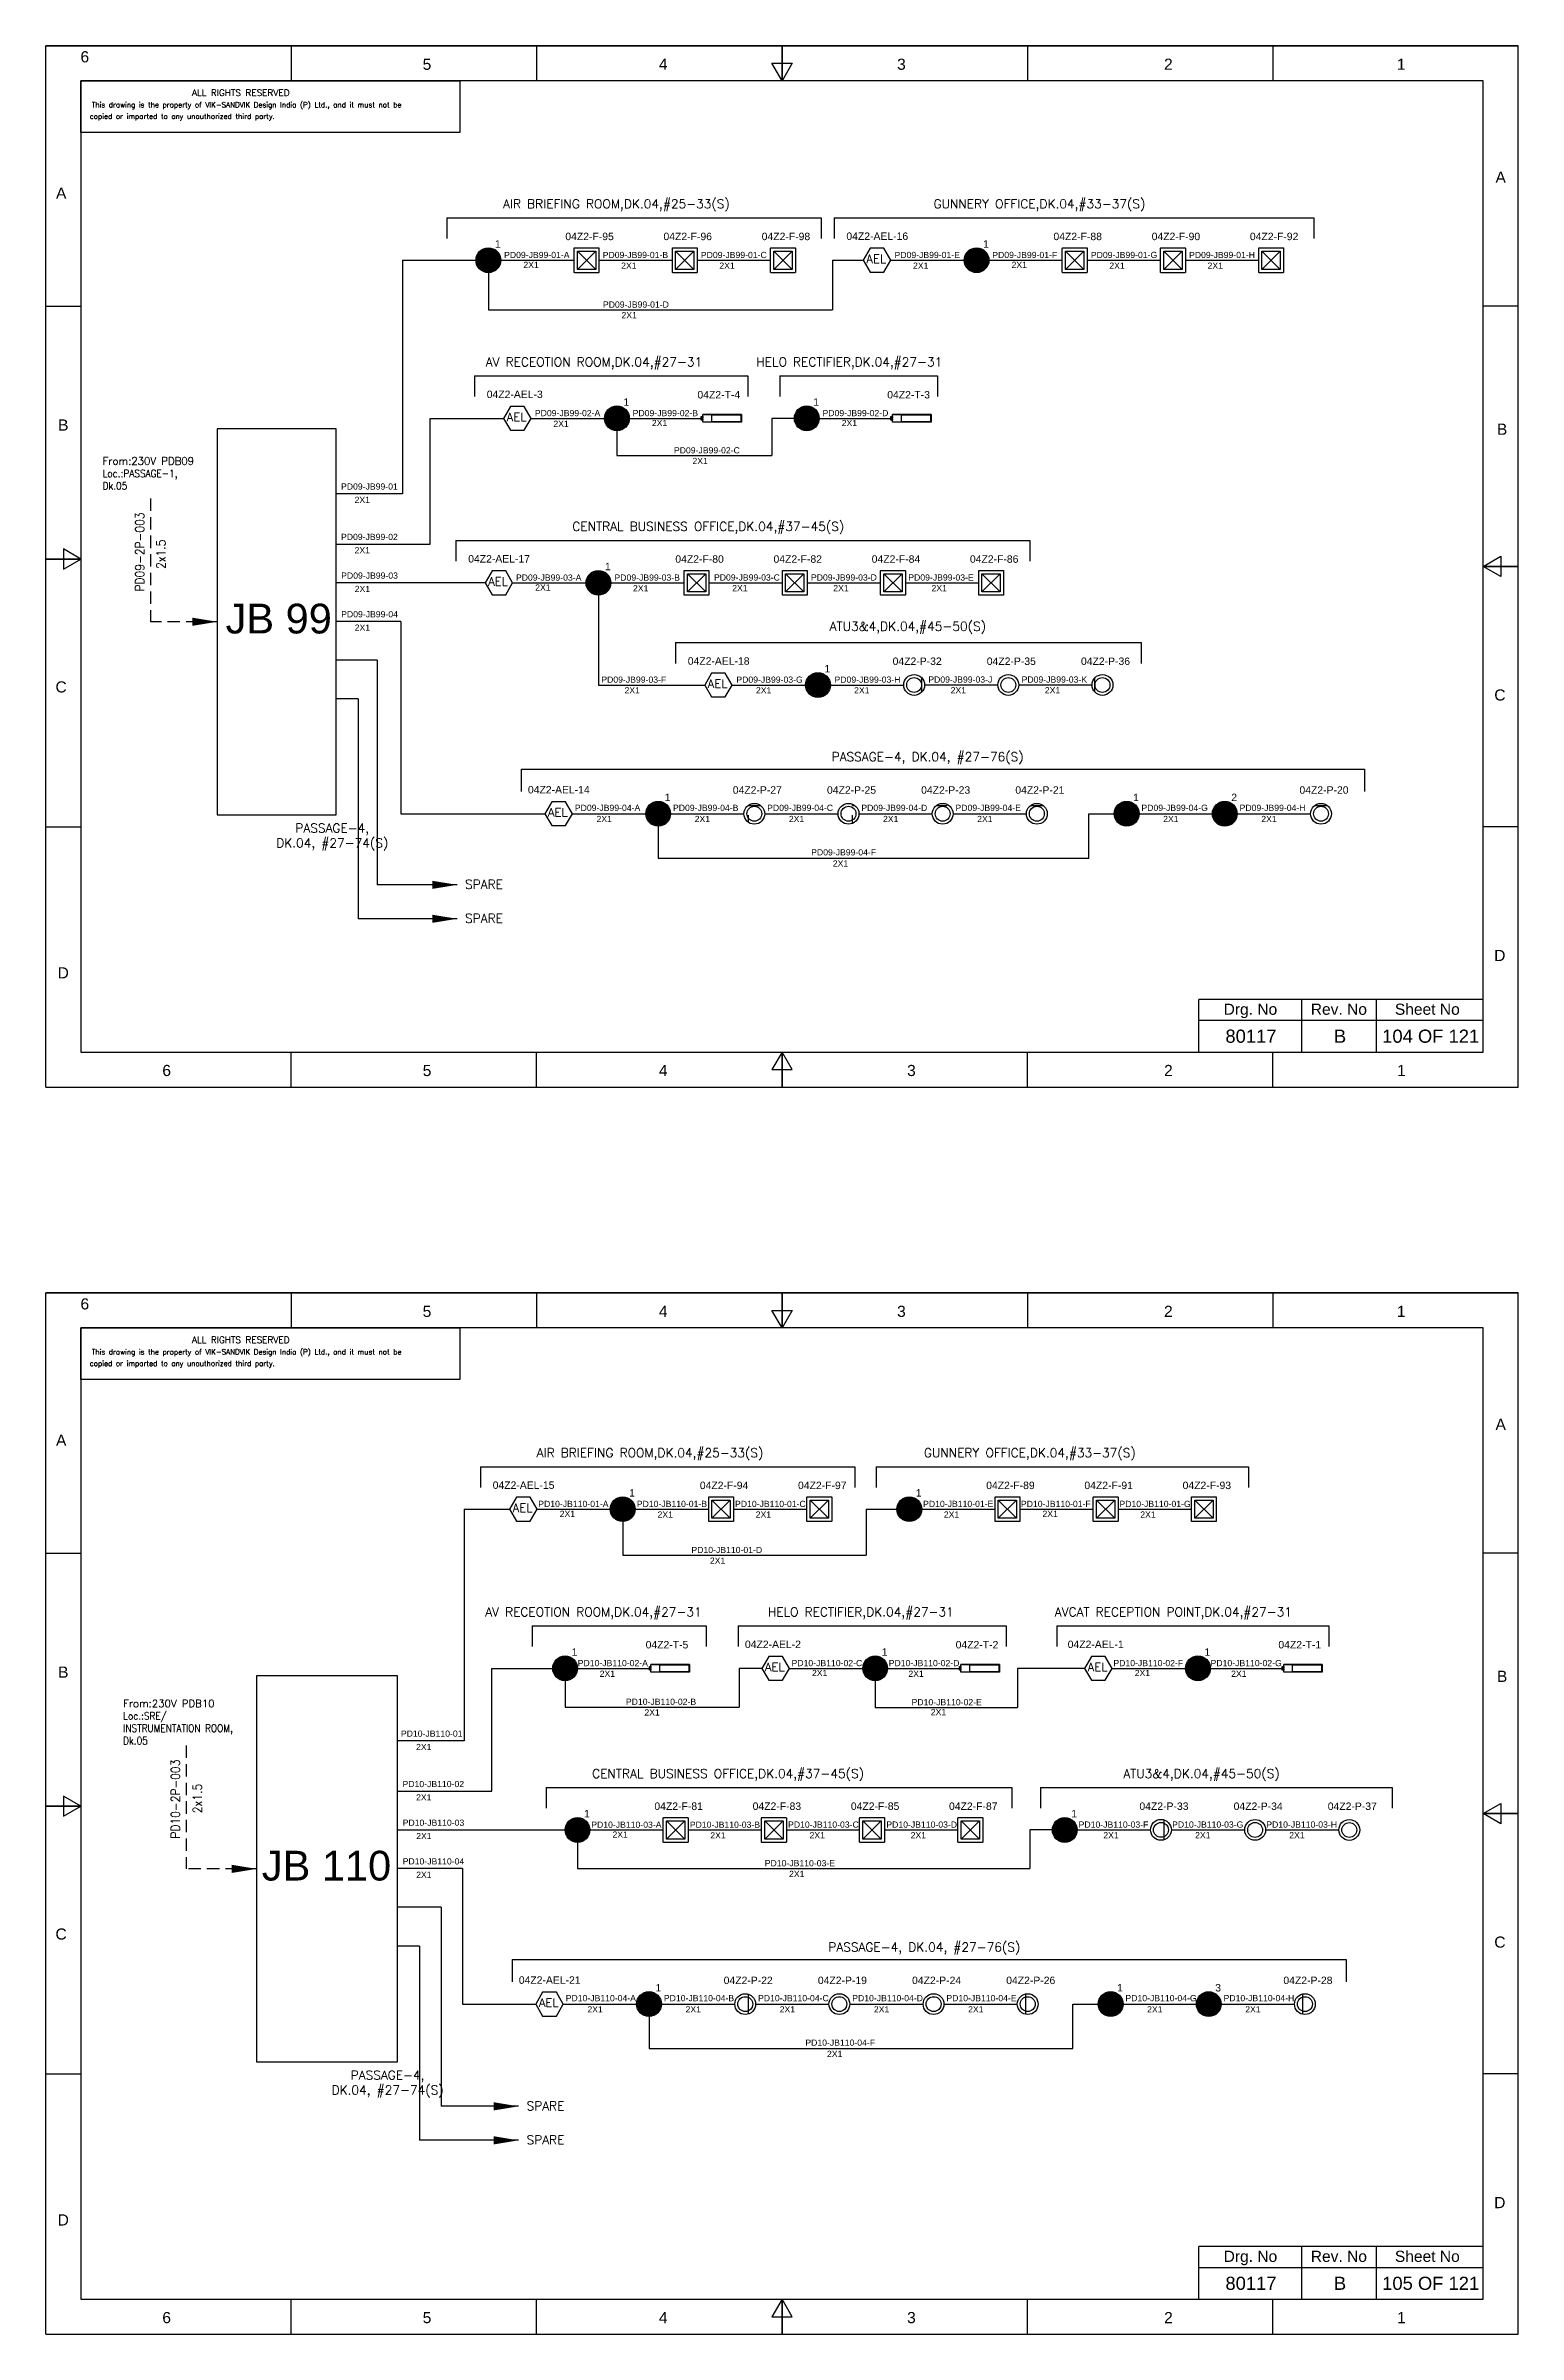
# Model space of a CAD drawing. Header units: inches. Extents: x -3311 to 1429, y -713 to 2436.
# Drawn here: x -2649.4 to -2352.4, y -713.5 to -251.8 of the extents above; entities that cross this region are included whole.
import ezdxf
from ezdxf.enums import TextEntityAlignment as Align

# ---------------------------------------------------------------- set-up
doc = ezdxf.new("R2010")
doc.units = ezdxf.units.IN
doc.linetypes.add('HIDDEN', pattern=[0.375, 0.25, -0.125])
doc.linetypes.add('SOLID', pattern=[0])
for name, color, linetype, lineweight in [('ELEC_TXT-025', 1, 'Continuous', 25), ('HEL-025', 1, 'Continuous', 25), ('HEL-035', 2, 'Continuous', 35)]:
    doc.layers.add(name, color=color, linetype=linetype, lineweight=lineweight)
doc.layers.add('Fmount', color=7, linetype='Continuous')
doc.layers.add('LINE', color=3, linetype='SOLID')
doc.styles.add('_NORMAL', font='arial.ttf')
doc.styles.add('ROMANS', font='simplex.shx', dxfattribs={"width": 0.88})
doc.styles.get("Standard").update_dxf_attribs({"font": 'arial.ttf'})
doc.dimstyles.get("Standard").update_dxf_attribs({"dimtxt": 0.18, "dimasz": 0.18, "dimexe": 0.18, "dimexo": 0.0625, "dimgap": 0.09, "dimtad": 0, "dimtih": 1, "dimtoh": 1, "dimdec": 4, "dimzin": 0, "dimdsep": 46, "dimtxsty": 'Standard', "dimcen": 0.09, "dimadec": 0, "dimazin": 0, "dimtfac": 1, "dimtdec": 4, "dimtofl": 0, "dimtmove": 0, "dimatfit": 3, "dimfxl": 1, "dimtolj": 1, "dimtzin": 0, "dimarcsym": 0})
pattern_1 = [(0, (0, 0), (0, 6.985), [5.08, -1.905]), (90, (0, 0), (-6.985, 4e-16), [5.08, -1.905])]

# ---------------------------------------------------------------- blocks, each defined once
blk = doc.blocks.new('FIXED_KEY_SWITCH')
h = blk.add_hatch(color=1)
h.dxf.hatch_style = 1
edge = h.paths.add_edge_path()
edge.add_arc((848.13, 1737.46), 2.5, 0, 360)
at = {"color": 1}
blk.add_circle((848.13, 1737.46), 2.5, dxfattribs=at)
at = {"color": 7, "insert": (849.44, 1741.5), "char_height": 1.5, "attachment_point": 1, "style": '_NORMAL'}
blk.add_mtext_dynamic_manual_height_columns('1', width=1.5, gutter_width=7.5, heights=[0], dxfattribs=at)
blk = doc.blocks.new('SWT')
blk.add_blockref('FIXED_KEY_SWITCH', (0, 0))
blk.add_attdef('TAG_NO', (844.55, 1741.11), '', height=1.5)
blk = doc.blocks.new('LED FLUSH MOUNT')
for p, q in [((114818, 79432), (114604, 79219)), ((114604, 79432), (114818, 79219))]:
    blk.add_line(p, q)
blk.add_lwpolyline([(114572, 79470), (114850, 79470, -0.414214), (114856, 79464), (114856, 79186, -0.414214), (114850, 79180), (114572, 79180, -0.414214), (114566, 79186), (114566, 79464, -0.414214)], format="xyb", close=True)
blk.add_lwpolyline([(114604, 79432), (114818, 79432), (114818, 79219), (114604, 79219)], close=True)
blk = doc.blocks.new('LED Flush Mounted Light 22W')
blk.add_blockref('LED FLUSH MOUNT', (0, 0))
at = {"style": 'ROMANS', "width": 0.7}
blk.add_attdef('TAG_NO.:', (113905, 79579), '', height=250, dxfattribs=at)
blk = doc.blocks.new('AEL')
at = {"color": 4}
blk.add_lwpolyline([(989.98, -190.09), (992.75, -190.09), (994.14, -187.69), (992.75, -185.28), (989.98, -185.28), (988.59, -187.69)], close=True, dxfattribs=at)
at = {"color": 4, "style": 'ROMANS'}
blk.add_text('AEL', height=1.725, dxfattribs=at).set_placement((989.2, -188.27))
blk = doc.blocks.new('AEL_L')
blk.add_blockref('AEL', (0, 0))
blk.add_attdef('TAG_NO', (986.55, -183.59), '', height=1.5)
blk = doc.blocks.new('fr')
at = {"color": 7, "linetype": 'Continuous'}
for p, q in [((33763.99, 4500.4), (33466.99, 4500.4)), ((33466.99, 4500.4), (33763.99, 4500.4)), ((33466.99, 4290.33), (33466.99, 4500.4)), ((33516.49, 4500.4), (33516.49, 4493.33)), ((33565.99, 4500.4), (33565.99, 4493.33)), ((33615.49, 4493.33), (33613.45, 4496.87)), ((33613.45, 4496.87), (33617.53, 4496.87)), ((33615.49, 4500.4), (33615.49, 4493.33)), ((33615.49, 4493.33), (33615.49, 4500.4)), ((33615.49, 4500.4), (33615.49, 4493.33)), ((33617.53, 4496.87), (33615.49, 4493.33)), ((33664.99, 4500.4), (33664.99, 4493.33)), ((33714.49, 4500.4), (33714.49, 4493.33)), ((33763.99, 4290.33), (33763.99, 4500.4)), ((33763.99, 4290.33), (33763.99, 4500.4)), ((33756.92, 4493.33), (33474.06, 4493.33)), ((33474.06, 4493.33), (33474.06, 4297.41)), ((33756.92, 4297.41), (33756.92, 4493.33)), ((33466.99, 4447.89), (33474.06, 4447.89)), ((33763.99, 4447.89), (33756.92, 4447.89)), ((33466.99, 4396.87), (33474.06, 4396.87)), ((33474.06, 4396.87), (33466.99, 4396.87)), ((33466.99, 4396.87), (33474.06, 4396.87)), ((33474.06, 4396.87), (33470.53, 4398.91)), ((33470.53, 4398.91), (33470.53, 4394.83)), ((33470.53, 4394.83), (33474.06, 4396.87)), ((33756.92, 4395.37), (33760.45, 4397.41)), ((33763.99, 4395.37), (33756.92, 4395.37)), ((33760.45, 4393.33), (33756.92, 4395.37)), ((33756.92, 4395.37), (33763.99, 4395.37)), ((33763.99, 4395.37), (33756.92, 4395.37)), ((33760.45, 4397.41), (33760.45, 4393.33)), ((33466.99, 4342.85), (33474.06, 4342.85)), ((33763.99, 4342.85), (33756.92, 4342.85)), ((33474.06, 4297.41), (33756.92, 4297.41)), ((33516.49, 4290.33), (33516.49, 4297.41)), ((33565.99, 4290.33), (33565.99, 4297.41)), ((33615.49, 4297.41), (33613.45, 4293.87)), ((33613.45, 4293.87), (33617.53, 4293.87)), ((33615.49, 4290.33), (33615.49, 4297.41)), ((33617.53, 4293.87), (33615.49, 4297.41)), ((33615.49, 4297.41), (33615.49, 4290.33)), ((33615.49, 4290.33), (33615.49, 4297.41)), ((33664.99, 4290.33), (33664.99, 4297.41)), ((33714.49, 4290.33), (33714.49, 4297.41)), ((33466.99, 4290.33), (33763.99, 4290.33)), ((33466.99, 4290.33), (33763.99, 4290.33))]:
    blk.add_line(p, q, dxfattribs=at)
at = {"color": 7, "style": '_NORMAL'}
for s, p in [('6', (33474.86, 4498.18)), ('5', (33543.88, 4496.68)), ('4', (33591.52, 4496.68)), ('3', (33639.57, 4496.68)), ('2', (33693.41, 4496.68)), ('1', (33740.39, 4496.68)), ('A', (33760.45, 4473.88)), ('A', (33470.1, 4470.68)), ('B', (33470.52, 4423.9)), ('B', (33760.74, 4423.06)), ('C', (33470.08, 4371.07)), ('C', (33760.29, 4369.44)), ('D', (33760.27, 4316.89)), ('D', (33470.51, 4313.39)), ('6', (33491.37, 4293.69)), ('5', (33543.89, 4293.69)), ('4', (33591.53, 4293.69)), ('3', (33641.59, 4293.69)), ('2', (33693.43, 4293.69)), ('1', (33740.41, 4293.69))]:
    blk.add_text(s, height=2.25, dxfattribs=at).set_placement(p, align=Align.MIDDLE_CENTER)
blk = doc.blocks.new('A$C4BAD7D21')
at = {"layer": 'HEL-025'}
blk.add_lwpolyline([(-34000, 0), (-34000, 2086), (-18714, 2086), (-18714, 0)], close=True, dxfattribs=at)
at = {"layer": 'HEL-025', "style": 'ROMANS'}
for s, p in [('This drawing is the property of VIK-SANDVIK Design India (P) Ltd., and it must not be', (-33558, 1016)), (' copied or imparted to any unauthorized third party.', (-33785, 550))]:
    blk.add_text(s, height=210, dxfattribs=at).set_placement(p)
at = {"layer": 'HEL-035', "style": 'ROMANS'}
blk.add_text('     ALL RIGHTS RESERVED', height=262.5, dxfattribs=at).set_placement((-30497, 1476))
blk = doc.blocks.new('2A')
at = {"color": 7, "lineweight": -3, "ltscale": 2.5}
blk.add_line((790.02, 1997.62, -0.03), (782.23, 1997.62, -0.03), dxfattribs=at)
at = {"color": 7, "lineweight": -3, "ltscale": 2.5, "elevation": -0.03}
for points in [[(781.91, 1997.21), (782.23, 1997.21), (782.23, 1996.94), (781.91, 1996.94)], [(781.91, 1996.7), (782.23, 1996.7), (782.23, 1996.44), (781.91, 1996.44)], [(782.23, 1997.62), (790.02, 1997.62), (790.02, 1996.02), (782.23, 1996.02)], [(784.03, 1997.5), (789.88, 1997.5), (789.88, 1996.14), (784.03, 1996.14)]]:
    blk.add_lwpolyline(points, close=True, dxfattribs=at)
blk = doc.blocks.new('LED TUBE LIGHT 30W')
blk.add_blockref('2A', (179.91, -357.89))
blk.add_attdef('TAG_NO.', (962.52, 1642.97), '', height=1.5)
blk = doc.blocks.new('1')
h = blk.add_hatch()
h.set_pattern_fill('ANGLE', color=6)
h.set_pattern_definition(pattern_1)
h.paths.add_polyline_path([(303.23, 2044.43, 1), (306.22, 2044.43, 1)], flags=0)
h.paths.add_polyline_path([(302.63, 2044.43, 1), (306.83, 2044.43, 1)])
h.paths.add_polyline_path([(306.22, 2044.43, -1), (303.23, 2044.43, -1)], flags=16)
h = blk.add_hatch()
h.set_pattern_fill('ANGLE', color=6)
h.set_pattern_definition(pattern_1)
h.paths.add_polyline_path([(303.23, 2044.43, 1), (306.22, 2044.43, 1)])
at = {"color": 6}
for radius in [2.1, 1.5]:
    blk.add_circle((304.73, 2044.43), radius, dxfattribs=at)
blk = doc.blocks.new('LED PENDENT LIGHT 15W')
blk.add_blockref('1', (0, 0))
blk.add_attdef('TAG_NO', (301.63, 2048.1), '', height=1.5)
blk = doc.blocks.new('LHS_SWITCH')
h = blk.add_hatch(color=1)
h.dxf.hatch_style = 1
edge = h.paths.add_edge_path()
edge.add_arc((2067.22, 3641.35), 2, 0, 360)
at = {"color": 1}
blk.add_circle((2067.22, 3641.35), 2, dxfattribs=at)
at = {"color": 7, "insert": (2068.26, 3644.59), "char_height": 1.2, "attachment_point": 1, "style": '_NORMAL'}
blk.add_mtext_dynamic_manual_height_columns('3', width=1.5, gutter_width=7.5, heights=[0], dxfattribs=at)
blk = doc.blocks.new('RHS_SWITCH')
h = blk.add_hatch(color=1)
h.dxf.hatch_style = 1
edge = h.paths.add_edge_path()
edge.add_arc((2068.03, 3653.6), 2, 0, 360)
at = {"color": 1}
blk.add_circle((2068.03, 3653.6), 2, dxfattribs=at)
at = {"color": 7, "insert": (2069.08, 3656.84), "char_height": 1.2, "attachment_point": 1, "style": '_NORMAL'}
blk.add_mtext_dynamic_manual_height_columns('2', width=1.5, gutter_width=7.5, heights=[0], dxfattribs=at)

msp = doc.modelspace()

# ---------------------------------------------------------------- linework, layer by layer
for p, q in [((-2568.5, -286.54, -0.05), (-2492.97, -286.54, -0.05)), ((-2490.38, -286.54, -0.05), (-2393.61, -286.54, -0.05)), ((-2577.4, -295.11), (-2577.4, -342.22)), ((-2490.67, -295.11), (-2490.67, -305.11)), ((-2560.1, -297.61), (-2560.1, -305.11)), ((-2560.1, -305.11), (-2490.67, -305.11)), ((-2562.92, -318.44, -0.05), (-2507.77, -318.44, -0.05)), ((-2501.33, -318.44, -0.05), (-2469.49, -318.44, -0.05)), ((-2571.82, -352.39), (-2571.82, -327.01)), ((-2498.39, -327.01), (-2502.94, -327.01)), ((-2502.94, -327.01), (-2502.94, -334.52)), ((-2534.18, -329.51), (-2534.18, -334.52)), ((-2566.66, -351.62, -0.05), (-2450.89, -351.62, -0.05)), ((-2560.76, -360.19), (-2590.81, -360.19)), ((-2537.91, -362.69), (-2537.91, -380.81)), ((-2577.75, -367.99), (-2590.81, -367.99)), ((-2577.75, -367.99), (-2577.75, -406.77)), ((-2522.37, -372.24, -0.05), (-2428.44, -372.24, -0.05)), ((-2582.51, -375.8), (-2590.81, -375.8)), ((-2582.51, -375.8), (-2582.51, -421.11)), ((-2586.39, -383.6), (-2590.81, -383.6)), ((-2586.39, -383.6), (-2586.39, -427.96)), ((-2561.72, -538.49, -0.05), (-2486.19, -538.49, -0.05)), ((-2481.91, -538.49, -0.05), (-2406.77, -538.49, -0.05)), ((-2565, -547.06), (-2565, -593.8)), ((-2483.89, -547.06), (-2483.89, -556.35)), ((-2533.01, -549.56), (-2533.01, -556.35)), ((-2533.01, -556.35), (-2483.89, -556.35)), ((-2551.27, -570.6, -0.05), (-2516.15, -570.6, -0.05)), ((-2509.73, -570.6, -0.05), (-2455.69, -570.6, -0.05)), ((-2445.45, -570.6, -0.05), (-2390.59, -570.6, -0.05)), ((-2559.42, -603.97), (-2559.42, -579.17)), ((-2544.63, -581.67), (-2544.63, -586.97)), ((-2504.94, -579.17), (-2509.5, -579.17)), ((-2509.5, -579.17), (-2509.5, -586.97)), ((-2482.1, -581.67), (-2482.1, -587.06)), ((-2439.84, -579.17), (-2453.35, -579.17)), ((-2548.48, -603.2, -0.05), (-2454.5, -603.2, -0.05)), ((-2448.72, -603.2, -0.05), (-2377.82, -603.2, -0.05)), ((-2446.35, -611.77), (-2450.9, -611.77)), ((-2450.9, -611.77), (-2450.9, -619.57)), ((-2542.13, -614.27), (-2542.13, -619.57)), ((-2565.35, -619.57), (-2578.41, -619.57)), ((-2565.35, -619.57), (-2565.35, -646.9)), ((-2569.6, -627.37), (-2578.41, -627.37)), ((-2569.6, -627.37), (-2569.6, -667.52)), ((-2573.99, -635.18), (-2578.41, -635.18)), ((-2573.99, -635.18), (-2573.99, -674.38))]:
    msp.add_line(p, q)
at = {"color": 7, "linetype": 'Continuous'}
for p, q in [((-2359.46, -444.25), (-2416.78, -444.25)), ((-2416.78, -454.84), (-2416.78, -444.25)), ((-2396, -454.84), (-2396, -444.25)), ((-2380.99, -454.84), (-2380.99, -444.25)), ((-2416.78, -448.43), (-2359.46, -448.43)), ((-2359.46, -695.83), (-2416.78, -695.83)), ((-2416.78, -706.42), (-2416.78, -695.83)), ((-2396, -706.42), (-2396, -695.83)), ((-2380.99, -706.42), (-2380.99, -695.83)), ((-2416.78, -700.01), (-2359.46, -700.01))]:
    msp.add_line(p, q, dxfattribs=at)
msp.add_lwpolyline([(-2590.81, -329.09), (-2614.81, -329.09), (-2614.81, -406.99), (-2590.81, -406.99)], close=True)
at = {"linetype": 'HIDDEN', "ltscale": 10}
for points in [[(-2628.28, -343.17), (-2628.28, -368.04)], [(-2621.08, -594.74), (-2621.08, -619.62)]]:
    msp.add_lwpolyline(points, dxfattribs=at)
at = {"layer": 'LINE', "color": 0}
for p, q in [((-2568.5, -286.54, -0.05), (-2568.5, -290.73, -0.05)), ((-2492.97, -286.54, -0.05), (-2492.97, -290.73, -0.05)), ((-2490.38, -286.54, -0.05), (-2490.38, -290.73, -0.05)), ((-2393.61, -286.54, -0.05), (-2393.61, -290.73, -0.05)), ((-2577.4, -295.11), (-2562.6, -295.11)), ((-2557.6, -295.11), (-2542.81, -295.11)), ((-2537.8, -295.11), (-2523, -295.11)), ((-2517.99, -295.11), (-2503.2, -295.11)), ((-2490.67, -295.11), (-2484.49, -295.11)), ((-2478.93, -295.11), (-2464.14, -295.11)), ((-2459.14, -295.11), (-2444.34, -295.11)), ((-2439.33, -295.11), (-2424.53, -295.11)), ((-2419.52, -295.11), (-2404.73, -295.11)), ((-2562.92, -318.44, -0.05), (-2562.92, -322.63, -0.05)), ((-2507.77, -318.44, -0.05), (-2507.77, -322.63, -0.05)), ((-2501.33, -318.44, -0.05), (-2501.33, -322.63, -0.05)), ((-2469.49, -318.44, -0.05), (-2469.49, -322.63, -0.05)), ((-2571.82, -327.01), (-2557.03, -327.01)), ((-2551.47, -327.01), (-2536.68, -327.01)), ((-2531.68, -327.01), (-2516.88, -327.01)), ((-2493.39, -327.01), (-2478.6, -327.01)), ((-2534.18, -334.52), (-2502.94, -334.52)), ((-2577.4, -342.22), (-2590.81, -342.22)), ((-2590.81, -352.39), (-2571.82, -352.39)), ((-2566.66, -351.62, -0.05), (-2566.66, -355.81, -0.05)), ((-2450.89, -351.62, -0.05), (-2450.89, -355.81, -0.05)), ((-2555.21, -360.19), (-2540.41, -360.19)), ((-2535.41, -360.19, 0.03), (-2520.62, -360.19, 0.03)), ((-2515.61, -360.19, 0.03), (-2500.81, -360.19, 0.03)), ((-2495.8, -360.19, 0.03), (-2481.01, -360.19, 0.03)), ((-2475.99, -360.19, 0.03), (-2461.2, -360.19, 0.03)), ((-2522.37, -372.24, -0.05), (-2522.37, -376.43, -0.05)), ((-2428.44, -372.24, -0.05), (-2428.44, -376.43, -0.05)), ((-2537.91, -380.81), (-2516.48, -380.81)), ((-2510.92, -380.81), (-2496.13, -380.81)), ((-2491.13, -380.81, 0.03), (-2476.33, -380.81, 0.03)), ((-2472.13, -380.79, 0.03), (-2457.34, -380.79, 0.03)), ((-2453.14, -380.79), (-2438.34, -380.79)), ((-2553.5, -397.8, 0.03), (-2383.41, -397.8, 0.03)), ((-2553.5, -397.8, 0.03), (-2553.5, -402.3, 0.03)), ((-2383.41, -397.8, 0.03), (-2383.41, -402.3, 0.03)), ((-2577.75, -406.77), (-2548.71, -406.77)), ((-2543.16, -406.77), (-2528.36, -406.77)), ((-2525.86, -409.27), (-2525.86, -415.75)), ((-2523.36, -406.77), (-2508.57, -406.77)), ((-2504.37, -406.77, -0.03), (-2489.57, -406.77, -0.03)), ((-2485.37, -406.77, -0.05), (-2470.58, -406.77, -0.05)), ((-2466.38, -406.77, -0.08), (-2451.58, -406.77, -0.08)), ((-2438.97, -415.75), (-2438.97, -406.77)), ((-2438.97, -406.77), (-2433.87, -406.77)), ((-2428.87, -406.77), (-2414.07, -406.77)), ((-2409.07, -406.77), (-2394.28, -406.77)), ((-2525.86, -415.75), (-2438.97, -415.75)), ((-2561.72, -538.49, -0.05), (-2561.72, -542.68, -0.05)), ((-2486.19, -538.49, -0.05), (-2486.19, -542.68, -0.05)), ((-2481.91, -538.49, -0.05), (-2481.91, -542.68, -0.05)), ((-2406.77, -538.49, -0.05), (-2406.77, -542.68, -0.05)), ((-2565, -547.06), (-2555.83, -547.06)), ((-2550.27, -547.06), (-2535.48, -547.06)), ((-2530.47, -547.06), (-2515.67, -547.06)), ((-2510.66, -547.06), (-2495.86, -547.06)), ((-2483.89, -547.06), (-2477.71, -547.06)), ((-2472.71, -547.06), (-2457.91, -547.06)), ((-2452.9, -547.06), (-2438.1, -547.06)), ((-2433.09, -547.06), (-2418.3, -547.06)), ((-2551.27, -570.6, -0.05), (-2551.27, -574.79, -0.05)), ((-2516.15, -570.6, -0.05), (-2516.15, -574.79, -0.05)), ((-2509.73, -570.6, -0.05), (-2509.73, -574.79, -0.05)), ((-2455.69, -570.6, -0.05), (-2455.69, -574.79, -0.05)), ((-2445.45, -570.6, -0.05), (-2445.45, -574.79, -0.05)), ((-2390.59, -570.6, -0.05), (-2390.59, -574.79, -0.05)), ((-2606.87, -580.67), (-2606.87, -658.57)), ((-2578.41, -580.67), (-2606.87, -580.67)), ((-2578.41, -658.57), (-2578.41, -580.67)), ((-2559.42, -579.17), (-2547.13, -579.17)), ((-2542.13, -579.17), (-2527.33, -579.17)), ((-2499.39, -579.17), (-2484.6, -579.17)), ((-2479.6, -579.17), (-2464.8, -579.17)), ((-2434.29, -579.17), (-2419.49, -579.17)), ((-2414.49, -579.17), (-2399.7, -579.17)), ((-2544.63, -586.97), (-2509.5, -586.97)), ((-2482.1, -587.06), (-2453.35, -587.06)), ((-2565, -593.8), (-2578.41, -593.8)), ((-2578.41, -603.97), (-2559.42, -603.97)), ((-2548.48, -603.2, -0.05), (-2548.48, -607.39, -0.05)), ((-2454.5, -603.2, -0.05), (-2454.5, -607.39, -0.05)), ((-2448.72, -603.2, -0.05), (-2448.72, -607.39, -0.05)), ((-2377.82, -603.2, -0.05), (-2377.82, -607.39, -0.05)), ((-2578.41, -611.77), (-2544.63, -611.77)), ((-2539.63, -611.77), (-2524.83, -611.77)), ((-2519.82, -611.77), (-2505.03, -611.77)), ((-2500.01, -611.77), (-2485.22, -611.77)), ((-2480.21, -611.77), (-2465.41, -611.77)), ((-2441.35, -611.77), (-2426.55, -611.77)), ((-2422.35, -611.76), (-2407.55, -611.76)), ((-2403.35, -611.77), (-2388.56, -611.77)), ((-2542.13, -619.57), (-2450.9, -619.57)), ((-2555.33, -637.92, 0.03), (-2555.33, -642.42, 0.03)), ((-2555.33, -637.92, 0.03), (-2387.1, -637.92, 0.03)), ((-2387.1, -637.92, 0.03), (-2387.1, -642.42, 0.03)), ((-2565.35, -646.9), (-2550.55, -646.9)), ((-2545, -646.9), (-2530.2, -646.9)), ((-2527.7, -649.4), (-2527.7, -655.88)), ((-2525.2, -646.9), (-2510.41, -646.9)), ((-2506.21, -646.9), (-2491.41, -646.9)), ((-2487.21, -646.9, -0.03), (-2472.42, -646.9, -0.03)), ((-2468.22, -646.9, -0.05), (-2453.42, -646.9, -0.05)), ((-2442.21, -655.88), (-2442.21, -646.9)), ((-2442.21, -646.9), (-2437.1, -646.9)), ((-2432.1, -646.9), (-2417.31, -646.9)), ((-2412.31, -646.9), (-2397.51, -646.9)), ((-2606.87, -658.57), (-2578.41, -658.57)), ((-2527.7, -655.88), (-2442.21, -655.88))]:
    msp.add_line(p, q, dxfattribs=at)
at = {"layer": 'LINE', "color": 7}
msp.add_line((-2453.35, -579.17), (-2453.35, -587.06), dxfattribs=at)

# ---------------------------------------------------------------- block references
for name, p in [('fr', (-36116.37, -4752.25)), ('SWT', (-3408.23, -2032.57)), ('SWT', (-3309.77, -2032.57)), ('SWT', (-3382.31, -2064.47)), ('SWT', (-3344.02, -2064.47)), ('SWT', (-3386.04, -2097.65)), ('SWT', (-3341.76, -2118.27)), ('SWT', (-3373.99, -2144.23)), ('SWT', (-3279.5, -2144.23)), ('fr', (-36116.37, -5003.83)), ('SWT', (-3381.14, -2284.52)), ('SWT', (-3323.34, -2284.52)), ('SWT', (-3392.76, -2316.63)), ('SWT', (-3330.22, -2316.63)), ('SWT', (-3265.12, -2316.63)), ('SWT', (-3390.26, -2349.23)), ('SWT', (-3291.98, -2349.23)), ('SWT', (-3375.83, -2384.35)), ('SWT', (-3282.73, -2384.35))]:
    msp.add_blockref(name, p)
ref = msp.add_blockref('AEL_L', (-3473.07, -107.42))
ref.add_attrib('TAG_NO', '04Z2-AEL-16', (-2487.9, -291.01), dxfattribs={"color": 4, "height": 1.5})
ref = msp.add_blockref('AEL_L', (-3545.62, -139.32))
ref.add_attrib('TAG_NO', '04Z2-AEL-3', (-2560.44, -322.91), dxfattribs={"color": 4, "height": 1.5})
ref = msp.add_blockref('LED TUBE LIGHT 30W', (-3479.01, -1965.93, 0.03))
ref.add_attrib('TAG_NO.', '04Z2-T-4', (-2517.94, -322.99, 0.03), dxfattribs={"height": 1.5})
ref = msp.add_blockref('LED TUBE LIGHT 30W', (-3440.73, -1965.93, 0.03))
ref.add_attrib('TAG_NO.', '04Z2-T-3', (-2479.66, -322.99, 0.03), dxfattribs={"height": 1.5})
ref = msp.add_blockref('AEL_L', (-3549.35, -172.5))
ref.add_attrib('TAG_NO', '04Z2-AEL-17', (-2564.18, -356.09), dxfattribs={"color": 4, "height": 1.5})
ref = msp.add_blockref('AEL_L', (-3505.07, -193.12))
ref.add_attrib('TAG_NO', '04Z2-AEL-18', (-2519.89, -376.71), dxfattribs={"color": 4, "height": 1.5})
ref = msp.add_blockref('LED PENDENT LIGHT 15W', (-2778.96, -2425.22, 0.03))
ref.add_attrib('TAG_NO', '04Z2-P-32', (-2478.57, -376.75, 0.03), dxfattribs={"height": 1.5})
ref = msp.add_blockref('LED PENDENT LIGHT 15W', (-2759.97, -2425.22))
ref.add_attrib('TAG_NO', '04Z2-P-35', (-2459.58, -376.75), dxfattribs={"height": 1.5})
ref = msp.add_blockref('LED PENDENT LIGHT 15W', (-2740.97, -2425.22, -0.03))
ref.add_attrib('TAG_NO', '04Z2-P-36', (-2440.58, -376.75, -0.03), dxfattribs={"height": 1.5})
ref = msp.add_blockref('AEL_L', (-3537.3, -219.08))
ref.add_attrib('TAG_NO', '04Z2-AEL-14', (-2552.13, -402.67), dxfattribs={"color": 4, "height": 1.5})
ref = msp.add_blockref('LED PENDENT LIGHT 15W', (-2811.2, -2451.2, -0.03))
ref.add_attrib('TAG_NO', '04Z2-P-27', (-2510.81, -402.73, -0.03), dxfattribs={"height": 1.5})
ref = msp.add_blockref('LED PENDENT LIGHT 15W', (-2792.2, -2451.2, -0.05))
ref.add_attrib('TAG_NO', '04Z2-P-25', (-2491.81, -402.73, -0.05), dxfattribs={"height": 1.5})
ref = msp.add_blockref('LED PENDENT LIGHT 15W', (-2773.21, -2451.2, -0.08))
ref.add_attrib('TAG_NO', '04Z2-P-23', (-2472.82, -402.73, -0.08), dxfattribs={"height": 1.5})
ref = msp.add_blockref('LED PENDENT LIGHT 15W', (-2754.21, -2451.2, -0.11))
ref.add_attrib('TAG_NO', '04Z2-P-21', (-2453.82, -402.73, -0.11), dxfattribs={"height": 1.5})
ref = msp.add_blockref('LED PENDENT LIGHT 15W', (-2696.9, -2451.2))
ref.add_attrib('TAG_NO', '04Z2-P-20', (-2396.51, -402.73), dxfattribs={"height": 1.5})
ref = msp.add_blockref('AEL_L', (-3544.41, -359.37))
ref.add_attrib('TAG_NO', '04Z2-AEL-15', (-2559.24, -542.96), dxfattribs={"color": 4, "height": 1.5})
ref = msp.add_blockref('LED TUBE LIGHT 30W', (-3489.46, -2218.1, 0.03))
ref.add_attrib('TAG_NO.', '04Z2-T-5', (-2528.39, -575.15, 0.03), dxfattribs={"height": 1.5})
ref = msp.add_blockref('AEL_L', (-3493.53, -391.48))
ref.add_attrib('TAG_NO', '04Z2-AEL-2', (-2508.36, -575.07), dxfattribs={"color": 4, "height": 1.5})
ref = msp.add_blockref('LED TUBE LIGHT 30W', (-3426.93, -2218.1, 0.03))
ref.add_attrib('TAG_NO.', '04Z2-T-2', (-2465.86, -575.15, 0.03), dxfattribs={"height": 1.5})
ref = msp.add_blockref('AEL_L', (-3428.43, -391.48))
ref.add_attrib('TAG_NO', '04Z2-AEL-1', (-2443.26, -575.07), dxfattribs={"color": 4, "height": 1.5})
ref = msp.add_blockref('LED TUBE LIGHT 30W', (-3361.83, -2218.1, 0.03))
ref.add_attrib('TAG_NO.', '04Z2-T-1', (-2400.76, -575.15, 0.03), dxfattribs={"height": 1.5})
ref = msp.add_blockref('LED PENDENT LIGHT 15W', (-2729.18, -2656.18))
ref.add_attrib('TAG_NO', '04Z2-P-33', (-2428.79, -607.72), dxfattribs={"height": 1.5})
ref = msp.add_blockref('LED PENDENT LIGHT 15W', (-2710.18, -2656.19))
ref.add_attrib('TAG_NO', '04Z2-P-34', (-2409.79, -607.73), dxfattribs={"height": 1.5})
ref = msp.add_blockref('LED PENDENT LIGHT 15W', (-2691.19, -2656.2, -0.03))
ref.add_attrib('TAG_NO', '04Z2-P-37', (-2390.8, -607.73, -0.03), dxfattribs={"height": 1.5})
ref = msp.add_blockref('AEL_L', (-3539.14, -459.21))
ref.add_attrib('TAG_NO', '04Z2-AEL-21', (-2553.97, -642.8), dxfattribs={"color": 4, "height": 1.5})
ref = msp.add_blockref('LED PENDENT LIGHT 15W', (-2813.03, -2691.33))
ref.add_attrib('TAG_NO', '04Z2-P-22', (-2512.65, -642.86), dxfattribs={"height": 1.5})
ref = msp.add_blockref('LED PENDENT LIGHT 15W', (-2794.04, -2691.33, -0.03))
ref.add_attrib('TAG_NO', '04Z2-P-19', (-2493.65, -642.86, -0.03), dxfattribs={"height": 1.5})
ref = msp.add_blockref('LED PENDENT LIGHT 15W', (-2775.04, -2691.33, -0.05))
ref.add_attrib('TAG_NO', '04Z2-P-24', (-2474.65, -642.86, -0.05), dxfattribs={"height": 1.5})
ref = msp.add_blockref('LED PENDENT LIGHT 15W', (-2756.05, -2691.33, -0.08))
ref.add_attrib('TAG_NO', '04Z2-P-26', (-2455.66, -642.86, -0.08), dxfattribs={"height": 1.5})
ref = msp.add_blockref('LED PENDENT LIGHT 15W', (-2700.14, -2691.33, -0.14))
ref.add_attrib('TAG_NO', '04Z2-P-28', (-2399.75, -642.86, -0.14), dxfattribs={"height": 1.5})
at = {"layer": 'ELEC_TXT-025', "color": 0, "xscale": 0.005, "yscale": 0.005, "zscale": 0.005}
for p in [(-2472.31, -269.35), (-2472.31, -520.93)]:
    msp.add_blockref('A$C4BAD7D21', p, dxfattribs=at)
at = {"layer": 'Fmount'}
ref = msp.add_blockref('LED Flush Mounted Light 22W', (-4522.51, -1665.85), dxfattribs=dict(at, xscale=0.01728, yscale=0.01728, zscale=0.01728))
ref.add_attrib('TAG_NO.:', '04Z2-F-95', dxfattribs={"layer": '0', "height": 1.5}).set_placement((-2544.59, -291.51), align=Align.BOTTOM_LEFT)
ref = msp.add_blockref('LED Flush Mounted Light 22W', (-4502.7, -1665.85), dxfattribs=dict(at, xscale=0.01728, yscale=0.01728, zscale=0.01728))
ref.add_attrib('TAG_NO.:', '04Z2-F-96', dxfattribs={"layer": '0', "height": 1.5}).set_placement((-2524.79, -291.51), align=Align.BOTTOM_LEFT)
ref = msp.add_blockref('LED Flush Mounted Light 22W', (-4482.89, -1665.85), dxfattribs=dict(at, xscale=0.01728, yscale=0.01728, zscale=0.01728))
ref.add_attrib('TAG_NO.:', '04Z2-F-98', dxfattribs={"layer": '0', "height": 1.5}).set_placement((-2504.98, -291.51), align=Align.BOTTOM_LEFT)
ref = msp.add_blockref('LED Flush Mounted Light 22W', (-4424.04, -1665.85), dxfattribs=dict(at, xscale=0.01728, yscale=0.01728, zscale=0.01728))
ref.add_attrib('TAG_NO.:', '04Z2-F-88', dxfattribs={"layer": '0', "height": 1.5}).set_placement((-2446.13, -291.51), align=Align.BOTTOM_LEFT)
ref = msp.add_blockref('LED Flush Mounted Light 22W', (-4404.23, -1665.85), dxfattribs=dict(at, xscale=0.01728, yscale=0.01728, zscale=0.01728))
ref.add_attrib('TAG_NO.:', '04Z2-F-90', dxfattribs={"layer": '0', "height": 1.5}).set_placement((-2426.32, -291.51), align=Align.BOTTOM_LEFT)
ref = msp.add_blockref('LED Flush Mounted Light 22W', (-4384.43, -1665.85), dxfattribs=dict(at, xscale=0.01728, yscale=0.01728, zscale=0.01728))
ref.add_attrib('TAG_NO.:', '04Z2-F-92', dxfattribs={"layer": '0', "height": 1.5}).set_placement((-2406.51, -291.51), align=Align.BOTTOM_LEFT)
ref = msp.add_blockref('LED Flush Mounted Light 22W', (-4500.32, -1730.93, 0.03), dxfattribs=dict(at, xscale=0.01728, yscale=0.01728, zscale=0.01728))
ref.add_attrib('TAG_NO.:', '04Z2-F-80', dxfattribs={"layer": '0', "height": 1.5}).set_placement((-2522.4, -356.59, 0.03), align=Align.BOTTOM_LEFT)
ref = msp.add_blockref('LED Flush Mounted Light 22W', (-4480.51, -1730.93, 0.03), dxfattribs=dict(at, xscale=0.01728, yscale=0.01728, zscale=0.01728))
ref.add_attrib('TAG_NO.:', '04Z2-F-82', dxfattribs={"layer": '0', "height": 1.5}).set_placement((-2502.6, -356.59, 0.03), align=Align.BOTTOM_LEFT)
ref = msp.add_blockref('LED Flush Mounted Light 22W', (-4460.7, -1730.93, 0.03), dxfattribs=dict(at, xscale=0.01728, yscale=0.01728, zscale=0.01728))
ref.add_attrib('TAG_NO.:', '04Z2-F-84', dxfattribs={"layer": '0', "height": 1.5}).set_placement((-2482.79, -356.59, 0.03), align=Align.BOTTOM_LEFT)
ref = msp.add_blockref('LED Flush Mounted Light 22W', (-4440.9, -1730.93, 0.03), dxfattribs=dict(at, xscale=0.01728, yscale=0.01728, zscale=0.01728))
ref.add_attrib('TAG_NO.:', '04Z2-F-86', dxfattribs={"layer": '0', "height": 1.5}).set_placement((-2462.98, -356.59, 0.03), align=Align.BOTTOM_LEFT)
ref = msp.add_blockref('LED Flush Mounted Light 22W', (-4495.37, -1917.8), dxfattribs=dict(at, xscale=0.01728, yscale=0.01728, zscale=0.01728))
ref.add_attrib('TAG_NO.:', '04Z2-F-94', dxfattribs={"layer": '0', "height": 1.5}).set_placement((-2517.46, -543.46), align=Align.BOTTOM_LEFT)
ref = msp.add_blockref('LED Flush Mounted Light 22W', (-4475.56, -1917.8), dxfattribs=dict(at, xscale=0.01728, yscale=0.01728, zscale=0.01728))
ref.add_attrib('TAG_NO.:', '04Z2-F-97', dxfattribs={"layer": '0', "height": 1.5}).set_placement((-2497.65, -543.46), align=Align.BOTTOM_LEFT)
ref = msp.add_blockref('LED Flush Mounted Light 22W', (-4437.61, -1917.8), dxfattribs=dict(at, xscale=0.01728, yscale=0.01728, zscale=0.01728))
ref.add_attrib('TAG_NO.:', '04Z2-F-89', dxfattribs={"layer": '0', "height": 1.5}).set_placement((-2459.7, -543.46), align=Align.BOTTOM_LEFT)
ref = msp.add_blockref('LED Flush Mounted Light 22W', (-4417.8, -1917.8), dxfattribs=dict(at, xscale=0.01728, yscale=0.01728, zscale=0.01728))
ref.add_attrib('TAG_NO.:', '04Z2-F-91', dxfattribs={"layer": '0', "height": 1.5}).set_placement((-2439.89, -543.46), align=Align.BOTTOM_LEFT)
ref = msp.add_blockref('LED Flush Mounted Light 22W', (-4398, -1917.8), dxfattribs=dict(at, xscale=0.01728, yscale=0.01728, zscale=0.01728))
ref.add_attrib('TAG_NO.:', '04Z2-F-93', dxfattribs={"layer": '0', "height": 1.5}).set_placement((-2420.08, -543.46), align=Align.BOTTOM_LEFT)
ref = msp.add_blockref('LED Flush Mounted Light 22W', (-4504.53, -1982.51), dxfattribs=dict(at, xscale=0.01728, yscale=0.01728, zscale=0.01728))
ref.add_attrib('TAG_NO.:', '04Z2-F-81', dxfattribs={"layer": '0', "height": 1.5}).set_placement((-2526.62, -608.17), align=Align.BOTTOM_LEFT)
ref = msp.add_blockref('LED Flush Mounted Light 22W', (-4484.72, -1982.51), dxfattribs=dict(at, xscale=0.01728, yscale=0.01728, zscale=0.01728))
ref.add_attrib('TAG_NO.:', '04Z2-F-83', dxfattribs={"layer": '0', "height": 1.5}).set_placement((-2506.81, -608.17), align=Align.BOTTOM_LEFT)
ref = msp.add_blockref('LED Flush Mounted Light 22W', (-4464.92, -1982.51), dxfattribs=dict(at, xscale=0.01728, yscale=0.01728, zscale=0.01728))
ref.add_attrib('TAG_NO.:', '04Z2-F-85', dxfattribs={"layer": '0', "height": 1.5}).set_placement((-2487, -608.17), align=Align.BOTTOM_LEFT)
ref = msp.add_blockref('LED Flush Mounted Light 22W', (-4445.11, -1982.51), dxfattribs=dict(at, xscale=0.01728, yscale=0.01728, zscale=0.01728))
ref.add_attrib('TAG_NO.:', '04Z2-F-87', dxfattribs={"layer": '0', "height": 1.5}).set_placement((-2467.2, -608.17), align=Align.BOTTOM_LEFT)
at = {"layer": 'LINE', "color": 7, "xscale": 1.25, "yscale": 1.25, "zscale": 1.25}
for name, p in [('RHS_SWITCH', (-4996.61, -4973.77)), ('LHS_SWITCH', (-4998.83, -5198.59))]:
    msp.add_blockref(name, p, dxfattribs=at)

# ---------------------------------------------------------------- texts
at = {"color": 7}
for s, p in [('PD09-JB99-01-A', (-2556.94, -294.67, 0.03)), ('2X1', (-2553.05, -296.67)), ('PD09-JB99-01-B', (-2537.05, -294.67, 0.03)), ('PD09-JB99-01-C', (-2517.25, -294.67, 0.03)), ('PD09-JB99-01-E', (-2478.19, -294.67, 0.03)), ('PD09-JB99-01-F', (-2458.47, -294.67, 0.03)), ('2X1', (-2454.58, -296.67)), ('PD09-JB99-01-G', (-2438.59, -294.67, 0.03)), ('PD09-JB99-01-H', (-2418.78, -294.67, 0.03)), ('2X1', (-2533.33, -296.83, -0.03)), ('2X1', (-2513.52, -296.83, -0.03)), ('2X1', (-2474.46, -296.83, -0.03)), ('2X1', (-2434.86, -296.83, -0.03)), ('2X1', (-2415.05, -296.83, -0.03)), ('PD09-JB99-01-D', (-2537, -304.67, 0.03)), ('2X1', (-2533.27, -306.82, -0.03)), ('PD09-JB99-02-A', (-2550.73, -326.57, 0.03)), ('2X1', (-2547, -328.72, -0.03)), ('PD09-JB99-02-B', (-2531.01, -326.57, 0.03)), ('2X1', (-2527.13, -328.57)), ('PD09-JB99-02-D', (-2492.72, -326.57, 0.03)), ('2X1', (-2488.84, -328.57)), ('PD09-JB99-02-C', (-2522.68, -334.08, 0.03)), ('2X1', (-2518.95, -336.23, -0.03)), ('PD09-JB99-01', (-2589.83, -341.38)), ('2X1', (-2587.1, -344.08)), ('PD09-JB99-02', (-2589.83, -351.55)), ('2X1', (-2587.1, -354.24)), ('PD09-JB99-03', (-2589.8, -359.35)), ('PD09-JB99-03-A', (-2554.54, -359.75, 0.03)), ('PD09-JB99-03-B', (-2534.67, -359.75, 0.05)), ('PD09-JB99-03-C', (-2514.6, -359.73, 0.11)), ('PD09-JB99-03-D', (-2495.04, -359.73, 0.14)), ('PD09-JB99-03-E', (-2475.41, -359.73, 0.19)), ('2X1', (-2587.07, -362.05)), ('2X1', (-2550.66, -361.75)), ('2X1', (-2530.94, -361.91)), ('2X1', (-2510.93, -361.88, 0.03)), ('2X1', (-2490.54, -361.88, 0.03)), ('2X1', (-2470.73, -361.88, 0.03)), ('PD09-JB99-04', (-2589.8, -367.15)), ('2X1', (-2587.07, -369.85)), ('PD09-JB99-03-F', (-2537.33, -380.34, 0.16)), ('2X1', (-2532.65, -382.49)), ('PD09-JB99-03-G', (-2510.09, -380.34, 0.16)), ('2X1', (-2506.14, -382.49)), ('PD09-JB99-03-H', (-2490.29, -380.34, 0.19)), ('2X1', (-2486.34, -382.49, 0.03)), ('PD09-JB99-03-J', (-2471.37, -380.32, 0.11)), ('2X1', (-2466.87, -382.48)), ('PD09-JB99-03-K', (-2452.55, -380.32, 0.16)), ('2X1', (-2447.87, -382.48)), ('PD09-JB99-04-A', (-2542.67, -406.2)), ('PD09-JB99-04-B', (-2522.87, -406.2)), ('PD09-JB99-04-C', (-2503.88, -406.2, -0.05)), ('PD09-JB99-04-D', (-2484.88, -406.2, -0.05)), ('PD09-JB99-04-E', (-2465.89, -406.2, -0.08)), ('PD09-JB99-04-G', (-2428.38, -406.2)), ('PD09-JB99-04-H', (-2408.58, -406.2, -0.08)), ('2X1', (-2538.3, -408.45)), ('2X1', (-2518.5, -408.45)), ('2X1', (-2499.51, -408.45, -0.03)), ('2X1', (-2480.51, -408.45, -0.05)), ('2X1', (-2461.52, -408.45, -0.08)), ('2X1', (-2424, -408.45)), ('2X1', (-2404.21, -408.45, -0.08)), ('PD09-JB99-04-F', (-2495, -415.18)), ('2X1', (-2490.63, -417.43)), ('PD10-JB110-01-A', (-2550.05, -546.62, 0.03)), ('2X1', (-2545.72, -548.62)), ('PD10-JB110-01-B', (-2530.17, -546.62, 0.03)), ('2X1', (-2525.99, -548.77, -0.03)), ('PD10-JB110-01-C', (-2510.36, -546.62, 0.03)), ('2X1', (-2506.19, -548.77, -0.03)), ('PD10-JB110-01-E', (-2472.42, -546.62, 0.03)), ('2X1', (-2468.24, -548.77, -0.03)), ('PD10-JB110-01-F', (-2452.69, -546.62, 0.03)), ('2X1', (-2448.35, -548.62)), ('PD10-JB110-01-G', (-2432.81, -546.62, 0.03)), ('2X1', (-2428.62, -548.77, -0.03)), ('PD10-JB110-01-D', (-2519.15, -555.91, 0.03)), ('2X1', (-2515.43, -558.07, -0.03)), ('PD10-JB110-02-A', (-2542.09, -578.73, 0.03)), ('2X1', (-2537.66, -580.88, -0.03)), ('PD10-JB110-02-C', (-2498.96, -578.73, 0.03)), ('2X1', (-2494.84, -580.73)), ('PD10-JB110-02-D', (-2479.36, -578.73, 0.03)), ('2X1', (-2475.39, -580.88, -0.03)), ('PD10-JB110-02-F', (-2434.04, -578.73, 0.03)), ('2X1', (-2429.74, -580.73)), ('PD10-JB110-02-G', (-2414.44, -578.73, 0.03)), ('2X1', (-2410.29, -580.88, -0.03)), ('PD10-JB110-02-B', (-2532.37, -586.53, 0.03)), ('PD10-JB110-02-E', (-2474.75, -586.62, 0.03)), ('2X1', (-2528.64, -588.68, -0.03)), ('2X1', (-2470.87, -588.62)), ('PD10-JB110-01', (-2577.75, -592.96)), ('2X1', (-2574.7, -595.66)), ('PD10-JB110-02', (-2577.43, -603.13)), ('2X1', (-2574.7, -605.82)), ('PD10-JB110-03', (-2577.4, -610.93)), ('2X1', (-2574.67, -613.62)), ('PD10-JB110-03-A', (-2539.36, -611.33, 0.03)), ('2X1', (-2535.08, -613.33)), ('PD10-JB110-03-B', (-2519.48, -611.33, 0.03)), ('2X1', (-2515.35, -613.49, -0.03)), ('PD10-JB110-03-C', (-2499.66, -611.31, 0.08)), ('2X1', (-2495.33, -613.46)), ('PD10-JB110-03-D', (-2479.84, -611.31, 0.11)), ('2X1', (-2474.94, -613.46)), ('PD10-JB110-03-F', (-2441.05, -611.31, 0.14)), ('2X1', (-2436.08, -613.46)), ('PD10-JB110-03-G', (-2422.19, -611.3, 0.16)), ('2X1', (-2417.56, -613.45)), ('PD10-JB110-03-H', (-2403.2, -611.3, 0.16)), ('2X1', (-2398.57, -613.45)), ('PD10-JB110-04', (-2577.4, -618.73)), ('PD10-JB110-03-E', (-2504.36, -619.1, 0.11)), ('2X1', (-2574.67, -621.43)), ('2X1', (-2499.46, -621.26)), ('PD10-JB110-04-A', (-2544.51, -646.32)), ('PD10-JB110-04-B', (-2524.71, -646.32)), ('PD10-JB110-04-C', (-2505.72, -646.32)), ('PD10-JB110-04-D', (-2486.72, -646.32, -0.03)), ('PD10-JB110-04-E', (-2467.73, -646.32, -0.05)), ('PD10-JB110-04-G', (-2431.61, -646.32)), ('PD10-JB110-04-H', (-2411.82, -646.32)), ('2X1', (-2540.14, -648.58)), ('2X1', (-2520.34, -648.58)), ('2X1', (-2501.35, -648.58)), ('2X1', (-2482.35, -648.58, -0.03)), ('2X1', (-2463.35, -648.58, -0.05)), ('2X1', (-2427.24, -648.58)), ('2X1', (-2407.45, -648.58)), ('PD10-JB110-04-F', (-2496.18, -655.3)), ('2X1', (-2491.81, -657.56))]:
    msp.add_text(s, height=1.25, dxfattribs=at).set_placement(p)
at = {"color": 7, "lineweight": 30}
for s, p in [('JB 99 ', (-2601.23, -367.4)), ('JB 110', (-2592.76, -618.97))]:
    msp.add_text(s, height=6, dxfattribs=at).set_placement(p, align=Align.MIDDLE_CENTER)
at = {"color": 7}
for s, height, p in [('Drg. No', 2.246, (-2406.4, -446.2)), ('Rev. No', 2.246, (-2388.56, -446.2)), ('Sheet No', 2.246, (-2370.72, -446.2)), ('80117', 2.653, (-2406.29, -451.64)), ('B', 2.65, (-2388.32, -451.64)), ('104 OF 121', 2.653, (-2370.04, -451.64)), ('Drg. No', 2.246, (-2406.4, -697.78)), ('Rev. No', 2.246, (-2388.56, -697.78)), ('Sheet No', 2.246, (-2370.72, -697.78)), ('80117', 2.653, (-2406.29, -703.22)), ('B', 2.65, (-2388.32, -703.22)), ('105 OF 121', 2.653, (-2370.04, -703.22))]:
    msp.add_text(s, height=height, dxfattribs=at).set_placement(p, align=Align.MIDDLE_CENTER)
at = {"color": 7, "char_height": 1.8, "attachment_point": 1, "style": '_NORMAL'}
for s, insert, width in [('{\\Fromans|c0;\\C2;AIR BRIEFING ROOM,DK.04,#25-33(S)}', (-2557.16, -282.83, 0.22), 128.8823), ('{\\Fromans|c0;\\C2;GUNNERY OFFICE,DK.04,#33-37(S)}', (-2470.32, -282.83, 0.22), 128.8823), ('{\\Fromans|c0;\\C2;AV RECEOTION ROOM,DK.04,#27-31}', (-2560.65, -314.73, 0.22), 128.8823), ('{\\Fromans|c0;\\C2;HELO RECTIFIER,DK.04,#27-31}', (-2506.05, -314.73, 0.22), 128.8823), ('{\\Fromans|c0;\\C2;CENTRAL BUSINESS OFFICE,DK.04,#37-45(S)}', (-2543.18, -347.91, 0.22), 128.8823), ('{\\Fromans|c0;\\C2;ATU3&4,DK.04,#45-50(S)}', (-2491.28, -368.06, 0.16), 128.8823), ('{\\Fromans|c0;\\C2;SPARE}', (-2564.81, -420.11), 8.1658), ('{\\Fromans|c0;\\C2;SPARE}', (-2564.81, -426.97), 8.1658), ('{\\Fromans|c0;\\C2;AIR BRIEFING ROOM,DK.04,#25-33(S)}', (-2550.38, -534.78, 0.22), 128.8823), ('{\\Fromans|c0;\\C2;GUNNERY OFFICE,DK.04,#33-37(S)}', (-2472.26, -534.78, 0.22), 128.8823), ('{\\Fromans|c0;\\C2;AV RECEOTION ROOM,DK.04,#27-31}', (-2560.74, -566.89, 0.22), 128.8823), ('{\\Fromans|c0;\\C2;HELO RECTIFIER,DK.04,#27-31}', (-2503.73, -566.89, 0.22), 128.8823), ('{\\Fromans|c0;\\C2;AVCAT RECEPTION POINT,DK.04,#27-31}', (-2445.86, -566.89, 0.22), 128.8823), ('{\\Fromans|c0;\\C2;CENTRAL BUSINESS OFFICE,DK.04,#37-45(S)}', (-2539.18, -599.49, 0.22), 128.8823), ('{\\Fromans|c0;\\C2;ATU3&4,DK.04,#45-50(S)}', (-2432.04, -599.49, 0.22), 128.8823), ('{\\Fromans|c0;\\C2;SPARE}', (-2552.41, -666.53), 8.1658), ('{\\Fromans|c0;\\C2;SPARE}', (-2552.41, -673.38), 8.1658)]:
    msp.add_mtext(s, dxfattribs=dict(at, insert=insert, width=width))
at = {"color": 7, "char_height": 1.5, "attachment_point": 1}
for s, insert, width in [('{\\Fromans|c0;\\C2;From:230V PDB09 \\P\\Fsimplex|c0;\\W0.88;Loc.:PASSAGE-1,\\PDk.05}', (-2637.92, -334.86), 44.8449), ('{\\Fromans|c0;\\C2;From:230V PDB10 \\P\\Fsimplex|c0;\\W0.88;Loc.:SRE/\\PINSTRUMENTATION ROOM,      \\PDk.05}', (-2633.78, -585.51), 36.8884)]:
    msp.add_mtext(s, dxfattribs=dict(at, insert=insert, width=width))
at = {"color": 7, "char_height": 1.8, "width": 17.1296, "attachment_point": 1, "rotation": 90, "style": '_NORMAL'}
for s, insert in [('{\\Fromans|c0;\\W0.88;PD09-2P-003}', (-2631.33, -361.95)), ('{\\Fromans|c0;\\W0.88;PD10-2P-003}', (-2624.14, -613.53))]:
    msp.add_mtext(s, dxfattribs=dict(at, insert=insert))
at = {"color": 7, "char_height": 1.8, "attachment_point": 1, "rotation": 90, "style": '_NORMAL'}
for insert in [(-2627.06, -357.38), (-2619.71, -608.38)]:
    msp.add_mtext('{\\Fsimplex|c0;\\W0.88;2x1.5}', dxfattribs=dict(at, insert=insert))
at = {"char_height": 1.8, "width": 80.3537, "attachment_point": 1, "style": '_NORMAL'}
for insert in [(-2490.88, -394.37, 0.03), (-2491.54, -634.5, 0.03)]:
    msp.add_mtext('{\\Fromans|c0;\\C2;PASSAGE-4, DK.04, #27-76(S)}', dxfattribs=dict(at, insert=insert))
at = {"color": 7, "char_height": 1.8, "attachment_point": 1, "style": '_NORMAL'}
for insert in [(-2602.9, -408.76), (-2591.74, -660.33)]:
    msp.add_mtext('\\pxqc;{\\Fromans|c0;\\C2;PASSAGE-4, \\PDK.04, #27-74(S)}', dxfattribs=dict(at, insert=insert))

# ---------------------------------------------------------------- leaders
at = {"linetype": 'HIDDEN', "ltscale": 10}
for points in [[(-2614.81, -368.04), (-2628.28, -368.04)], [(-2606.87, -619.62), (-2621.08, -619.62)]]:
    msp.add_leader(points, dimstyle='Standard', override={"dimasz": 5, "dimarcsym": 1}, dxfattribs=at)
for points in [[(-2566.43, -421.11), (-2582.51, -421.11)], [(-2566.43, -427.96), (-2586.39, -427.96)], [(-2554.03, -667.52), (-2569.6, -667.52)], [(-2554.03, -674.38), (-2573.99, -674.38)]]:
    msp.add_leader(points, dimstyle='Standard', override={"dimasz": 5, "dimarcsym": 1})

doc.saveas('drawing.dxf')
